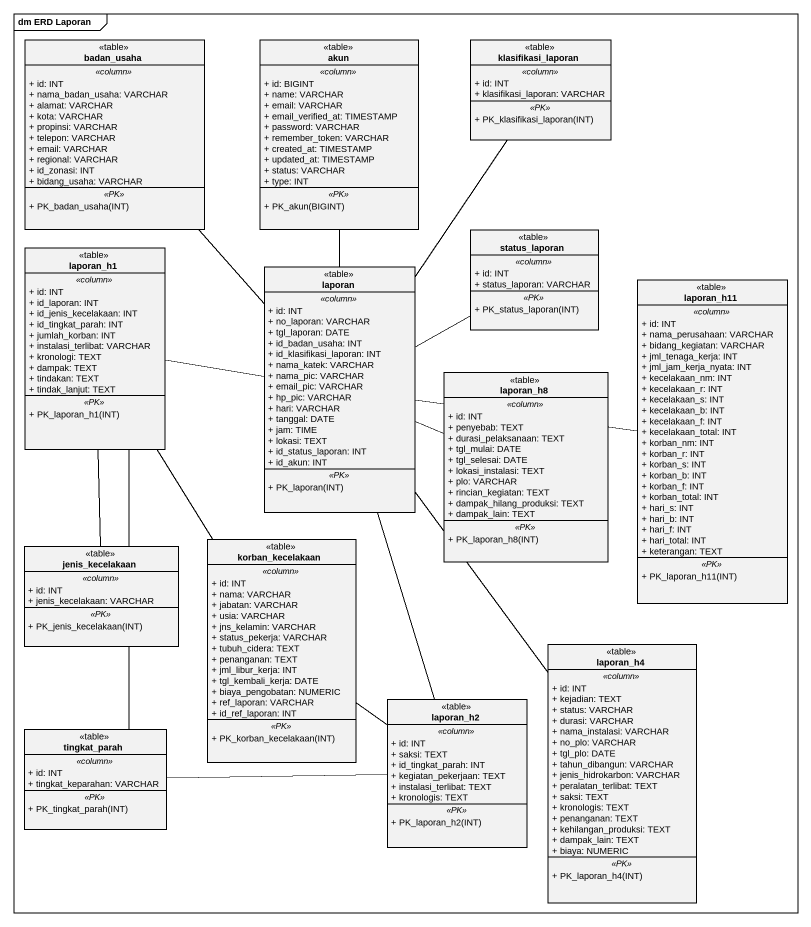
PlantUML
@startuml
mainframe dm ERD Laporan
hide circle
hide empty members
skinparam classAttributeIconSize 0
class badan_usaha <<table>> {
  .. <<column>> ..
  + id: INT
  + nama_badan_usaha: VARCHAR
  + alamat: VARCHAR
  + kota: VARCHAR
  + propinsi: VARCHAR
  + telepon: VARCHAR
  + email: VARCHAR
  + regional: VARCHAR
  + id_zonasi: INT
  + bidang_usaha: VARCHAR
  .. <<PK>> ..
  + PK_badan_usaha(INT)
}
class akun <<table>> {
  .. <<column>> ..
  + id: BIGINT
  + name: VARCHAR
  + email: VARCHAR
  + email_verified_at: TIMESTAMP
  + password: VARCHAR
  + remember_token: VARCHAR
  + created_at: TIMESTAMP
  + updated_at: TIMESTAMP
  + status: VARCHAR
  + type: INT
  .. <<PK>> ..
  + PK_akun(BIGINT)
}
class klasifikasi_laporan <<table>> {
  .. <<column>> ..
  + id: INT
  + klasifikasi_laporan: VARCHAR
  .. <<PK>> ..
  + PK_klasifikasi_laporan(INT)
}
class laporan_h1 <<table>> {
  .. <<column>> ..
  + id: INT
  + id_laporan: INT
  + id_jenis_kecelakaan: INT
  + id_tingkat_parah: INT
  + jumlah_korban: INT
  + instalasi_terlibat: VARCHAR
  + kronologi: TEXT
  + dampak: TEXT
  + tindakan: TEXT
  + tindak_lanjut: TEXT
  .. <<PK>> ..
  + PK_laporan_h1(INT)
}
class status_laporan <<table>> {
  .. <<column>> ..
  + id: INT
  + status_laporan: VARCHAR
  .. <<PK>> ..
  + PK_status_laporan(INT)
}
class laporan <<table>> {
  .. <<column>> ..
  + id: INT
  + no_laporan: VARCHAR
  + tgl_laporan: DATE
  + id_badan_usaha: INT
  + id_klasifikasi_laporan: INT
  + nama_katek: VARCHAR
  + nama_pic: VARCHAR
  + email_pic: VARCHAR
  + hp_pic: VARCHAR
  + hari: VARCHAR
  + tanggal: DATE
  + jam: TIME
  + lokasi: TEXT
  + id_status_laporan: INT
  + id_akun: INT
  .. <<PK>> ..
  + PK_laporan(INT)
}
class laporan_h11 <<table>> {
  .. <<column>> ..
  + id: INT
  + nama_perusahaan: VARCHAR
  + bidang_kegiatan: VARCHAR
  + jml_tenaga_kerja: INT
  + jml_jam_kerja_nyata: INT
  + kecelakaan_nm: INT
  + kecelakaan_r: INT
  + kecelakaan_s: INT
  + kecelakaan_b: INT
  + kecelakaan_f: INT
  + kecelakaan_total: INT
  + korban_nm: INT
  + korban_r: INT
  + korban_s: INT
  + korban_b: INT
  + korban_f: INT
  + korban_total: INT
  + hari_s: INT
  + hari_b: INT
  + hari_f: INT
  + hari_total: INT
  + keterangan: TEXT
  .. <<PK>> ..
  + PK_laporan_h11(INT)
}
class laporan_h8 <<table>> {
  .. <<column>> ..
  + id: INT
  + penyebab: TEXT
  + durasi_pelaksanaan: TEXT
  + tgl_mulai: DATE
  + tgl_selesai: DATE
  + lokasi_instalasi: TEXT
  + plo: VARCHAR
  + rincian_kegiatan: TEXT
  + dampak_hilang_produksi: TEXT
  + dampak_lain: TEXT
  .. <<PK>> ..
  + PK_laporan_h8(INT)
}
class jenis_kecelakaan <<table>> {
  .. <<column>> ..
  + id: INT
  + jenis_kecelakaan: VARCHAR
  .. <<PK>> ..
  + PK_jenis_kecelakaan(INT)
}
class korban_kecelakaan <<table>> {
  .. <<column>> ..
  + id: INT
  + nama: VARCHAR
  + jabatan: VARCHAR
  + usia: VARCHAR
  + jns_kelamin: VARCHAR
  + status_pekerja: VARCHAR
  + tubuh_cidera: TEXT
  + penanganan: TEXT
  + jml_libur_kerja: INT
  + tgl_kembali_kerja: DATE
  + biaya_pengobatan: NUMERIC
  + ref_laporan: VARCHAR
  + id_ref_laporan: INT
  .. <<PK>> ..
  + PK_korban_kecelakaan(INT)
}
class laporan_h4 <<table>> {
  .. <<column>> ..
  + id: INT
  + kejadian: TEXT
  + status: VARCHAR
  + durasi: VARCHAR
  + nama_instalasi: VARCHAR
  + no_plo: VARCHAR
  + tgl_plo: DATE
  + tahun_dibangun: VARCHAR
  + jenis_hidrokarbon: VARCHAR
  + peralatan_terlibat: TEXT
  + saksi: TEXT
  + kronologis: TEXT
  + penanganan: TEXT
  + kehilangan_produksi: TEXT
  + dampak_lain: TEXT
  + biaya: NUMERIC
  .. <<PK>> ..
  + PK_laporan_h4(INT)
}
class laporan_h2 <<table>> {
  .. <<column>> ..
  + id: INT
  + saksi: TEXT
  + id_tingkat_parah: INT
  + kegiatan_pekerjaan: TEXT
  + instalasi_terlibat: TEXT
  + kronologis: TEXT
  .. <<PK>> ..
  + PK_laporan_h2(INT)
}
class tingkat_parah <<table>> {
  .. <<column>> ..
  + id: INT
  + tingkat_keparahan: VARCHAR
  .. <<PK>> ..
  + PK_tingkat_parah(INT)
}
badan_usaha -- laporan
akun -- laporan
laporan_h1 -- jenis_kecelakaan
laporan_h1 -- tingkat_parah
laporan -up- klasifikasi_laporan
laporan -left- laporan_h1
laporan -right- status_laporan
laporan -right- laporan_h8
laporan -- laporan_h4
laporan -- laporan_h2
laporan_h11 -left- laporan
korban_kecelakaan -up- laporan_h1
korban_kecelakaan -- laporan_h2
laporan_h2 -left- tingkat_parah
@enduml
